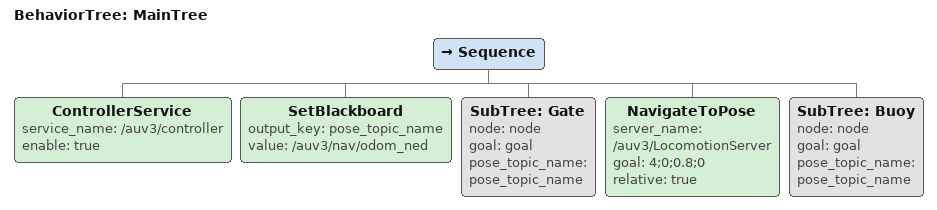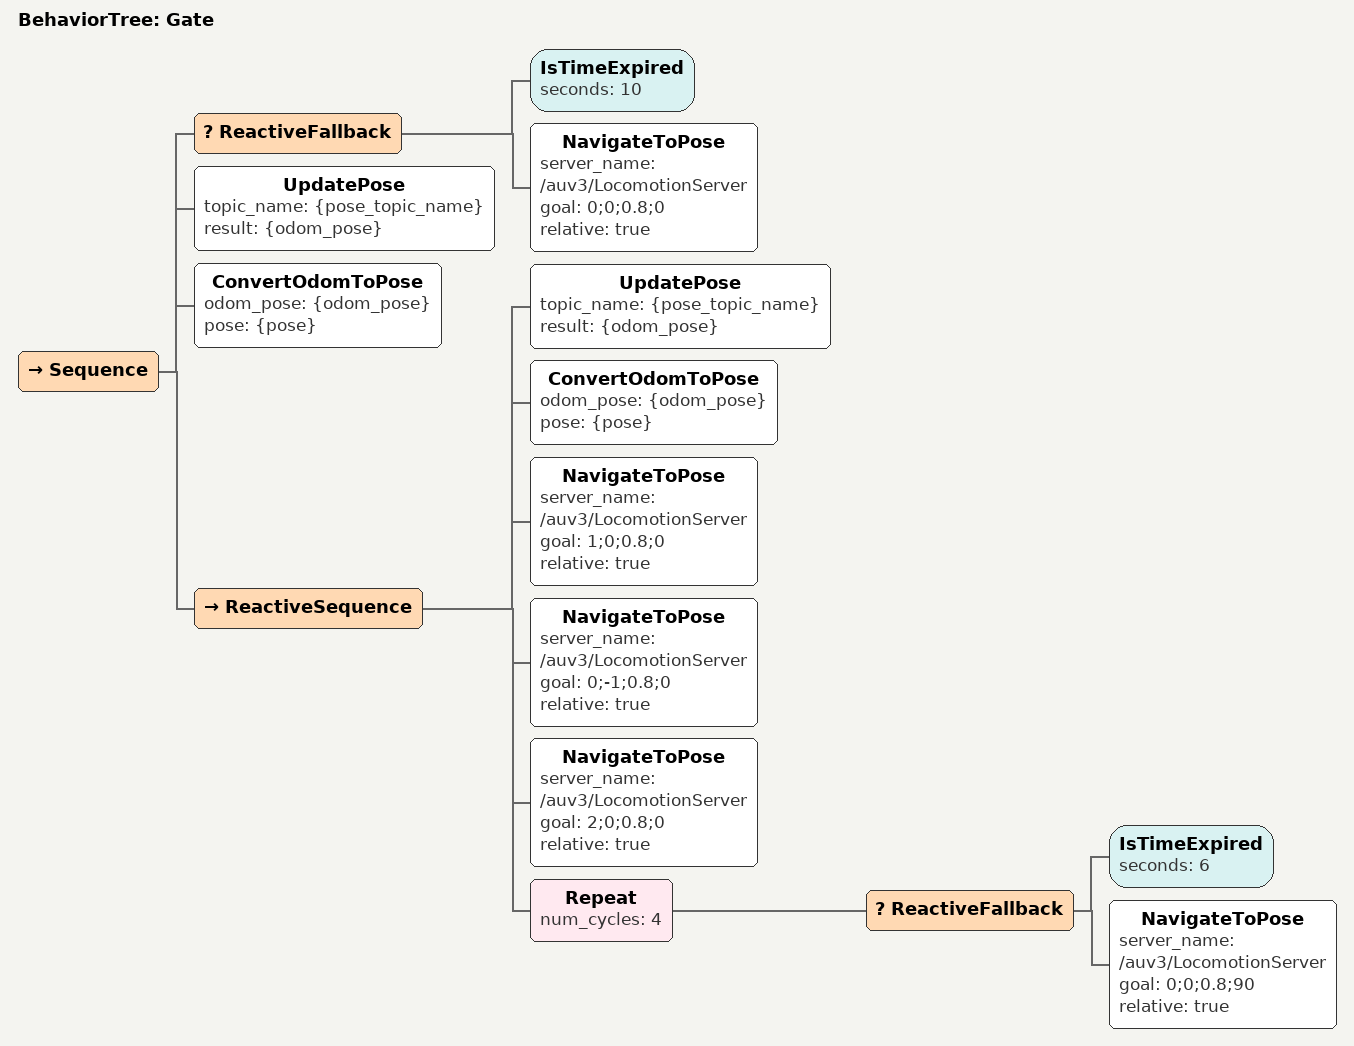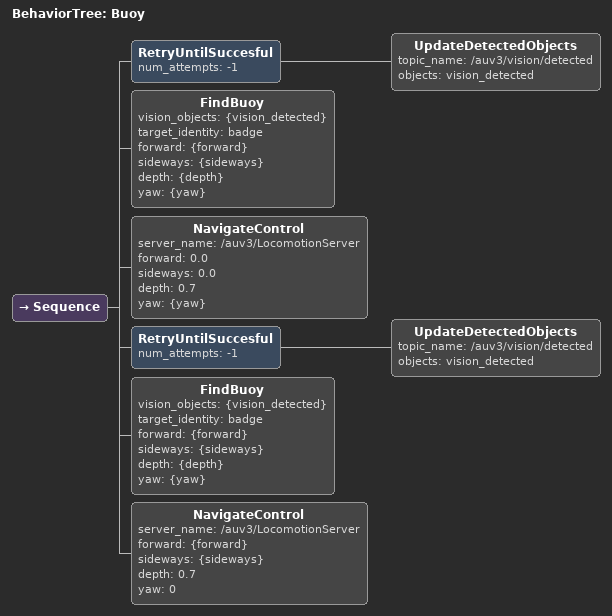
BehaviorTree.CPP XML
<root main_tree_to_execute="MainTree">
  <BehaviorTree ID="MainTree">
    <Sequence>
      <ControllerService service_name="/auv3/controller" enable="true"/>
      <SetBlackboard output_key="pose_topic_name" value="/auv3/nav/odom_ned"/>

      <SubTree ID="Gate" node="node" goal="goal" pose_topic_name="pose_topic_name"/>
      <NavigateToPose server_name="/auv3/LocomotionServer" goal="4;0;0.8;0" relative="true"/>
      <SubTree ID="Buoy" node="node" goal="goal" pose_topic_name="pose_topic_name"/>
    </Sequence>
  </BehaviorTree>

  <BehaviorTree ID="Gate">
      <Sequence>
      <ReactiveFallback>
        <IsTimeExpired seconds="10"/>
        <NavigateToPose server_name="/auv3/LocomotionServer" goal="0;0;0.8;0" relative="true"/>
      </ReactiveFallback>

      <UpdatePose topic_name="{pose_topic_name}" result="{odom_pose}"/>
      <ConvertOdomToPose odom_pose="{odom_pose}" pose="{pose}" />

      <ReactiveSequence>
        <UpdatePose topic_name="{pose_topic_name}" result="{odom_pose}"/>
        <ConvertOdomToPose odom_pose="{odom_pose}" pose="{pose}" />
        <NavigateToPose server_name="/auv3/LocomotionServer" goal="1;0;0.8;0" relative="true"/>
        <NavigateToPose server_name="/auv3/LocomotionServer" goal="0;-1;0.8;0" relative="true"/>
        <NavigateToPose server_name="/auv3/LocomotionServer" goal="2;0;0.8;0" relative="true"/>
        <Repeat num_cycles="4">
          <ReactiveFallback>
            <IsTimeExpired seconds="6"/>
            <NavigateToPose server_name="/auv3/LocomotionServer" goal="0;0;0.8;90" relative="true"/>
          </ReactiveFallback>
        </Repeat>
      </ReactiveSequence>
    </Sequence>
  </BehaviorTree>

  <BehaviorTree ID="Buoy">
    <Sequence>
      <!-- Hopefully it finds the object... -->
      <RetryUntilSuccesful num_attempts="-1">
        <UpdateDetectedObjects topic_name="/auv3/vision/detected" objects="vision_detected" />
      </RetryUntilSuccesful>
      <FindBuoy vision_objects="{vision_detected}" target_identity="badge" forward="{forward}" sideways="{sideways}" depth="{depth}" yaw="{yaw}"/>

      <!-- Move Yaw-->
      <NavigateControl server_name="/auv3/LocomotionServer" forward="0.0" sideways="0.0" depth="0.7" yaw="{yaw}"/>

      <RetryUntilSuccesful num_attempts="-1">
        <UpdateDetectedObjects topic_name="/auv3/vision/detected" objects="vision_detected" />
      </RetryUntilSuccesful>
      <FindBuoy vision_objects="{vision_detected}" target_identity="badge" forward="{forward}" sideways="{sideways}" depth="{depth}" yaw="{yaw}"/>

      <!-- Move Forward -->
      <NavigateControl server_name="/auv3/LocomotionServer" forward="{forward}" sideways="{sideways}" depth="0.7" yaw="0"/>
    </Sequence>
  </BehaviorTree>
</root>
